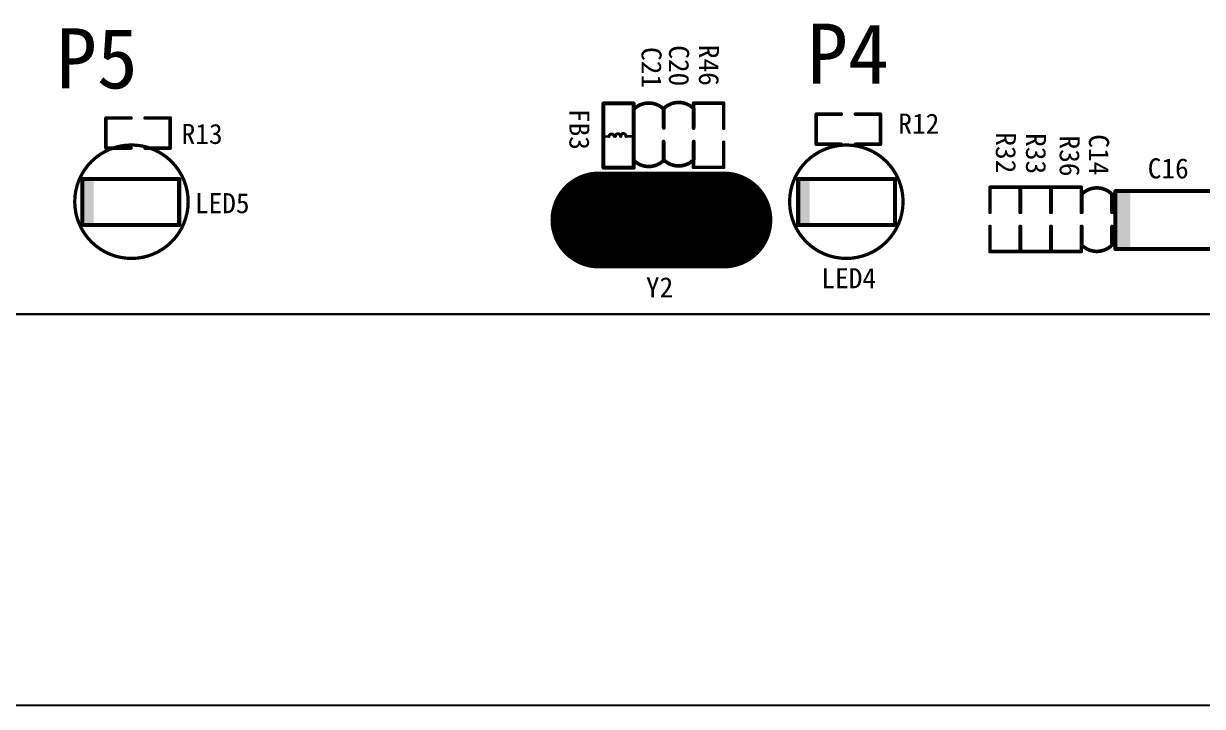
# Model space of a CAD drawing. Extents: x 761 to 1259, y 401 to 597.
# Drawn here: x 946.6 to 1005.3, y 501.5 to 535.5 of the extents above; entities that cross this region are included whole.
import ezdxf

# ---------------------------------------------------------------- set-up
doc = ezdxf.new("R2010")
doc.units = 0
doc.header["$MEASUREMENT"] = 0
doc.layers.get('0').update_dxf_attribs({"linetype": 'CONTINUOUS'})
doc.layers.add('KEEPOUTLAYER', color=6, linetype='CONTINUOUS')
doc.layers.add('TOPOVERLAY', color=7, linetype='CONTINUOUS')
doc.styles.get("Standard").update_dxf_attribs({"font": ''})
doc.styles.get('Standard').set_extended_font_data('SimSun')

# ---------------------------------------------------------------- blocks, each defined once
blk = doc.blocks.new('XTAL_2_31')
at = {"layer": 'TOPOVERLAY', "const_width": 0.254}
for points in [[(-3.073, -2.286, -1), (-3.073, 2.286)], [(3.15, 2.286, -1), (3.15, -2.286)]]:
    blk.add_lwpolyline(points, format="xyb", dxfattribs=at)
at = {"layer": 'TOPOVERLAY'}
for points, const_width in [([(2.896, 0), (-2.845, 0)], 4.826), ([(3.15, 2.286), (-3.073, 2.286)], 0.254), ([(3.15, -2.286), (-3.073, -2.286)], 0.254)]:
    blk.add_lwpolyline(points, dxfattribs=dict(at, const_width=const_width))
for points, const_width in [([(-4.051, 0, 1), (-1.638, 0, 1)], 2.413), ([(-3.137, 2.286, 1), (-3.01, 2.286, 1)], 0.127), ([(-3.137, 2.286, 1), (-3.01, 2.286, 1)], 0.127), ([(1.689, 0, 1), (4.102, 0, 1)], 2.413), ([(3.086, 2.286, 1), (3.213, 2.286, 1)], 0.127), ([(3.086, 2.286, 1), (3.213, 2.286, 1)], 0.127), ([(-3.137, -2.286, 1), (-3.01, -2.286, 1)], 0.127), ([(-3.137, -2.286, 1), (-3.01, -2.286, 1)], 0.127), ([(3.086, -2.286, 1), (3.213, -2.286, 1)], 0.127), ([(3.086, -2.286, 1), (3.213, -2.286, 1)], 0.127)]:
    blk.add_lwpolyline(points, format="xyb", close=True, dxfattribs=dict(at, const_width=const_width))
blk = doc.blocks.new('0603_86')
at = {"layer": 'TOPOVERLAY', "const_width": 0.178}
for points in [[(-0.75, 0.35), (-0.75, 1.6)], [(-0.75, 1.6), (0.75, 1.6)], [(0.75, 0.35), (0.75, 1.6)], [(-0.75, -1.6), (-0.75, -0.35)], [(0.75, -1.6), (0.75, -0.35)], [(-0.75, -1.6), (0.75, -1.6)]]:
    blk.add_lwpolyline(points, dxfattribs=at)
at = {"layer": 'TOPOVERLAY', "const_width": 0.0889}
for points in [[(-0.794, 1.6, 1), (-0.706, 1.6, 1)], [(-0.794, 1.6, 1), (-0.706, 1.6, 1)], [(0.706, 1.6, 1), (0.794, 1.6, 1)], [(0.706, 1.6, 1), (0.794, 1.6, 1)], [(-0.794, 0.35, 1), (-0.706, 0.35, 1)], [(0.706, 0.35, 1), (0.794, 0.35, 1)], [(-0.794, -0.35, 1), (-0.706, -0.35, 1)], [(0.706, -0.35, 1), (0.794, -0.35, 1)], [(-0.794, -1.6, 1), (-0.706, -1.6, 1)], [(-0.794, -1.6, 1), (-0.706, -1.6, 1)], [(0.706, -1.6, 1), (0.794, -1.6, 1)], [(0.706, -1.6, 1), (0.794, -1.6, 1)]]:
    blk.add_lwpolyline(points, format="xyb", close=True, dxfattribs=at)
blk = doc.blocks.new('0603_96')
at = {"layer": 'TOPOVERLAY', "const_width": 0.178}
for points in [[(-0.75, 0.35), (-0.75, 1.6)], [(-0.75, 1.6), (0.75, 1.6)], [(0.75, 0.35), (0.75, 1.6)], [(-0.75, -1.6), (-0.75, -0.35)], [(0.75, -1.6), (0.75, -0.35)], [(-0.75, -1.6), (0.75, -1.6)]]:
    blk.add_lwpolyline(points, dxfattribs=at)
at = {"layer": 'TOPOVERLAY', "const_width": 0.0889}
for points in [[(-0.794, 1.6, 1), (-0.706, 1.6, 1)], [(-0.794, 1.6, 1), (-0.706, 1.6, 1)], [(0.706, 1.6, 1), (0.794, 1.6, 1)], [(0.706, 1.6, 1), (0.794, 1.6, 1)], [(-0.794, 0.35, 1), (-0.706, 0.35, 1)], [(0.706, 0.35, 1), (0.794, 0.35, 1)], [(-0.794, -0.35, 1), (-0.706, -0.35, 1)], [(0.706, -0.35, 1), (0.794, -0.35, 1)], [(-0.794, -1.6, 1), (-0.706, -1.6, 1)], [(-0.794, -1.6, 1), (-0.706, -1.6, 1)], [(0.706, -1.6, 1), (0.794, -1.6, 1)], [(0.706, -1.6, 1), (0.794, -1.6, 1)]]:
    blk.add_lwpolyline(points, format="xyb", close=True, dxfattribs=at)
blk = doc.blocks.new('0603_98')
at = {"layer": 'TOPOVERLAY', "const_width": 0.178}
for points in [[(-0.75, 0.35), (-0.75, 1.6)], [(-0.75, 1.6), (0.75, 1.6)], [(0.75, 0.35), (0.75, 1.6)], [(-0.75, -1.6), (-0.75, -0.35)], [(0.75, -1.6), (0.75, -0.35)], [(-0.75, -1.6), (0.75, -1.6)]]:
    blk.add_lwpolyline(points, dxfattribs=at)
at = {"layer": 'TOPOVERLAY', "const_width": 0.0889}
for points in [[(-0.794, 1.6, 1), (-0.706, 1.6, 1)], [(-0.794, 1.6, 1), (-0.706, 1.6, 1)], [(0.706, 1.6, 1), (0.794, 1.6, 1)], [(0.706, 1.6, 1), (0.794, 1.6, 1)], [(-0.794, 0.35, 1), (-0.706, 0.35, 1)], [(0.706, 0.35, 1), (0.794, 0.35, 1)], [(-0.794, -0.35, 1), (-0.706, -0.35, 1)], [(0.706, -0.35, 1), (0.794, -0.35, 1)], [(-0.794, -1.6, 1), (-0.706, -1.6, 1)], [(-0.794, -1.6, 1), (-0.706, -1.6, 1)], [(0.706, -1.6, 1), (0.794, -1.6, 1)], [(0.706, -1.6, 1), (0.794, -1.6, 1)]]:
    blk.add_lwpolyline(points, format="xyb", close=True, dxfattribs=at)
blk = doc.blocks.new('0603_99')
at = {"layer": 'TOPOVERLAY', "const_width": 0.178}
for points in [[(-0.75, 1.6), (-0.75, 0.35)], [(0.75, 1.6), (-0.75, 1.6)], [(0.75, 1.6), (0.75, 0.35)], [(-0.75, -0.35), (-0.75, -1.6)], [(0.75, -0.35), (0.75, -1.6)], [(0.75, -1.6), (-0.75, -1.6)]]:
    blk.add_lwpolyline(points, dxfattribs=at)
at = {"layer": 'TOPOVERLAY', "const_width": 0.0889}
for points in [[(-0.794, 1.6, 1), (-0.706, 1.6, 1)], [(-0.794, 1.6, 1), (-0.706, 1.6, 1)], [(0.706, 1.6, 1), (0.794, 1.6, 1)], [(0.706, 1.6, 1), (0.794, 1.6, 1)], [(-0.794, 0.35, 1), (-0.706, 0.35, 1)], [(0.706, 0.35, 1), (0.794, 0.35, 1)], [(-0.794, -0.35, 1), (-0.706, -0.35, 1)], [(0.706, -0.35, 1), (0.794, -0.35, 1)], [(-0.794, -1.6, 1), (-0.706, -1.6, 1)], [(-0.794, -1.6, 1), (-0.706, -1.6, 1)], [(0.706, -1.6, 1), (0.794, -1.6, 1)], [(0.706, -1.6, 1), (0.794, -1.6, 1)]]:
    blk.add_lwpolyline(points, format="xyb", close=True, dxfattribs=at)
blk = doc.blocks.new('0603_118')
at = {"layer": 'TOPOVERLAY', "const_width": 0.178}
for points in [[(-0.75, 1.6), (-0.75, 0.35)], [(-0.75, 1.6), (0.75, 1.6)], [(0.75, 1.6), (0.75, 0.35)], [(-0.75, -0.35), (-0.75, -1.6)], [(0.75, -0.35), (0.75, -1.6)], [(-0.75, -1.6), (0.75, -1.6)]]:
    blk.add_lwpolyline(points, dxfattribs=at)
at = {"layer": 'TOPOVERLAY', "const_width": 0.0889}
for points in [[(-0.794, 1.6, 1), (-0.706, 1.6, 1)], [(-0.794, 1.6, 1), (-0.706, 1.6, 1)], [(0.706, 1.6, 1), (0.794, 1.6, 1)], [(0.706, 1.6, 1), (0.794, 1.6, 1)], [(-0.794, 0.35, 1), (-0.706, 0.35, 1)], [(0.706, 0.35, 1), (0.794, 0.35, 1)], [(-0.794, -0.35, 1), (-0.706, -0.35, 1)], [(0.706, -0.35, 1), (0.794, -0.35, 1)], [(-0.794, -1.6, 1), (-0.706, -1.6, 1)], [(-0.794, -1.6, 1), (-0.706, -1.6, 1)], [(0.706, -1.6, 1), (0.794, -1.6, 1)], [(0.706, -1.6, 1), (0.794, -1.6, 1)]]:
    blk.add_lwpolyline(points, format="xyb", close=True, dxfattribs=at)
blk = doc.blocks.new('0603_119')
at = {"layer": 'TOPOVERLAY', "const_width": 0.178}
for points in [[(-0.75, 0.35), (-0.75, 1.6)], [(0.75, 1.6), (-0.75, 1.6)], [(0.75, 0.35), (0.75, 1.6)], [(-0.75, -1.6), (-0.75, -0.35)], [(0.75, -1.6), (0.75, -0.35)], [(0.75, -1.6), (-0.75, -1.6)]]:
    blk.add_lwpolyline(points, dxfattribs=at)
at = {"layer": 'TOPOVERLAY', "const_width": 0.0889}
for points in [[(-0.794, 1.6, 1), (-0.706, 1.6, 1)], [(-0.794, 1.6, 1), (-0.706, 1.6, 1)], [(0.706, 1.6, 1), (0.794, 1.6, 1)], [(0.706, 1.6, 1), (0.794, 1.6, 1)], [(-0.794, 0.35, 1), (-0.706, 0.35, 1)], [(0.706, 0.35, 1), (0.794, 0.35, 1)], [(-0.794, -0.35, 1), (-0.706, -0.35, 1)], [(0.706, -0.35, 1), (0.794, -0.35, 1)], [(-0.794, -1.6, 1), (-0.706, -1.6, 1)], [(-0.794, -1.6, 1), (-0.706, -1.6, 1)], [(0.706, -1.6, 1), (0.794, -1.6, 1)], [(0.706, -1.6, 1), (0.794, -1.6, 1)]]:
    blk.add_lwpolyline(points, format="xyb", close=True, dxfattribs=at)
blk = doc.blocks.new('0805LED_141')
at = {"layer": 'TOPOVERLAY', "const_width": 0.203}
for points in [[(-2.591, 1.149), (-0.686, 1.149)], [(-2.591, -1.137), (-2.591, 1.149)], [(-0.686, 1.149), (0.33, 1.149)], [(0.33, 1.149), (2.235, 1.149)], [(2.235, -1.137), (2.235, 1.149)], [(-2.591, -1.137), (-0.686, -1.137)], [(-0.686, -1.137), (0.33, -1.137)], [(0.33, -1.137), (2.235, -1.137)]]:
    blk.add_lwpolyline(points, dxfattribs=at)
at = {"layer": 'TOPOVERLAY', "const_width": 0.102}
for points in [[(-2.642, 1.149, 1), (-2.54, 1.149, 1)], [(-2.642, 1.149, 1), (-2.54, 1.149, 1)], [(-0.737, 1.149, 1), (-0.635, 1.149, 1)], [(-0.737, 1.149, 1), (-0.635, 1.149, 1)], [(0.279, 1.149, 1), (0.381, 1.149, 1)], [(0.279, 1.149, 1), (0.381, 1.149, 1)], [(2.184, 1.149, 1), (2.286, 1.149, 1)], [(2.184, 1.149, 1), (2.286, 1.149, 1)], [(-2.642, -1.137, 1), (-2.54, -1.137, 1)], [(-2.642, -1.137, 1), (-2.54, -1.137, 1)], [(-0.737, -1.137, 1), (-0.635, -1.137, 1)], [(-0.737, -1.137, 1), (-0.635, -1.137, 1)], [(0.279, -1.137, 1), (0.381, -1.137, 1)], [(0.279, -1.137, 1), (0.381, -1.137, 1)], [(2.184, -1.137, 1), (2.286, -1.137, 1)], [(2.184, -1.137, 1), (2.286, -1.137, 1)]]:
    blk.add_lwpolyline(points, format="xyb", close=True, dxfattribs=at)
at = {"layer": 'TOPOVERLAY'}
blk.add_solid([(-2.575, -1.136), (-2.016, -1.136), (-2.575, 1.15), (-2.016, 1.15)], dxfattribs=at)
blk = doc.blocks.new('0805LED_142')
at = {"layer": 'TOPOVERLAY', "const_width": 0.203}
for points in [[(-2.591, 1.149), (-0.686, 1.149)], [(-2.591, -1.137), (-2.591, 1.149)], [(-0.686, 1.149), (0.33, 1.149)], [(0.33, 1.149), (2.235, 1.149)], [(2.235, -1.137), (2.235, 1.149)], [(-2.591, -1.137), (-0.686, -1.137)], [(-0.686, -1.137), (0.33, -1.137)], [(0.33, -1.137), (2.235, -1.137)]]:
    blk.add_lwpolyline(points, dxfattribs=at)
at = {"layer": 'TOPOVERLAY', "const_width": 0.102}
for points in [[(-2.642, 1.149, 1), (-2.54, 1.149, 1)], [(-2.642, 1.149, 1), (-2.54, 1.149, 1)], [(-0.737, 1.149, 1), (-0.635, 1.149, 1)], [(-0.737, 1.149, 1), (-0.635, 1.149, 1)], [(0.279, 1.149, 1), (0.381, 1.149, 1)], [(0.279, 1.149, 1), (0.381, 1.149, 1)], [(2.184, 1.149, 1), (2.286, 1.149, 1)], [(2.184, 1.149, 1), (2.286, 1.149, 1)], [(-2.642, -1.137, 1), (-2.54, -1.137, 1)], [(-2.642, -1.137, 1), (-2.54, -1.137, 1)], [(-0.737, -1.137, 1), (-0.635, -1.137, 1)], [(-0.737, -1.137, 1), (-0.635, -1.137, 1)], [(0.279, -1.137, 1), (0.381, -1.137, 1)], [(0.279, -1.137, 1), (0.381, -1.137, 1)], [(2.184, -1.137, 1), (2.286, -1.137, 1)], [(2.184, -1.137, 1), (2.286, -1.137, 1)]]:
    blk.add_lwpolyline(points, format="xyb", close=True, dxfattribs=at)
at = {"layer": 'TOPOVERLAY'}
blk.add_solid([(-2.575, -1.135), (-2.017, -1.135), (-2.575, 1.151), (-2.017, 1.151)], dxfattribs=at)
blk = doc.blocks.new('0603L_146')
at = {"layer": 'TOPOVERLAY'}
for points, const_width in [([(-1.613, 0.734), (1.587, 0.734)], 0.2), ([(-1.613, 0.734), (-1.613, -0.766)], 0.2), ([(-0.061, 0.734), (-0.061, 0.459)], 0.12), ([(1.587, 0.734), (1.587, -0.766)], 0.2), ([(-0.051, -0.381), (-0.051, -0.766)], 0.12), ([(-1.613, -0.766), (1.587, -0.766)], 0.2)]:
    blk.add_lwpolyline(points, dxfattribs=dict(at, const_width=const_width))
for points, const_width in [([(-1.663, 0.734, 1), (-1.563, 0.734, 1)], 0.1), ([(-1.663, 0.734, 1), (-1.563, 0.734, 1)], 0.1), ([(-0.091, 0.734, 1), (-0.031, 0.734, 1)], 0.06), ([(1.537, 0.734, 1), (1.637, 0.734, 1)], 0.1), ([(1.537, 0.734, 1), (1.637, 0.734, 1)], 0.1), ([(-0.088, 0.459, 1), (-0.013, 0.459, 1)], 0.075), ([(-0.088, 0.199, 1), (-0.013, 0.199, 1)], 0.075), ([(-0.088, 0.139, 1), (-0.013, 0.139, 1)], 0.075), ([(-0.091, 0.459, 1), (-0.031, 0.459, 1)], 0.06), ([(-0.09, -0.132, 1), (-0.015, -0.132, 1)], 0.075), ([(-0.09, -0.382, 1), (-0.015, -0.382, 1)], 0.075), ([(-0.088, -0.111, 1), (-0.013, -0.111, 1)], 0.075), ([(-0.081, -0.381, 1), (-0.021, -0.381, 1)], 0.06), ([(-1.663, -0.766, 1), (-1.563, -0.766, 1)], 0.1), ([(-1.663, -0.766, 1), (-1.563, -0.766, 1)], 0.1), ([(-0.081, -0.766, 1), (-0.021, -0.766, 1)], 0.06), ([(1.537, -0.766, 1), (1.637, -0.766, 1)], 0.1), ([(1.537, -0.766, 1), (1.637, -0.766, 1)], 0.1)]:
    blk.add_lwpolyline(points, format="xyb", close=True, dxfattribs=dict(at, const_width=const_width))
at = {"layer": 'TOPOVERLAY', "const_width": 0.15}
for points in [[(-0.051, 0.459, -0.895675), (-0.051, 0.199)], [(-0.051, 0.139, -1.026529), (-0.051, -0.111)], [(-0.052, -0.132, -1.13328), (-0.052, -0.382)]]:
    blk.add_lwpolyline(points, format="xyb", dxfattribs=at)
blk = doc.blocks.new('0603C_181')
at = {"layer": 'TOPOVERLAY', "const_width": 0.18}
for points in [[(-0.75, 1.283, -0.414214), (0.75, 1.283)], [(0.75, -1.257, -0.414214), (-0.75, -1.257)]]:
    blk.add_lwpolyline(points, format="xyb", dxfattribs=at)
for points in [[(-0.75, 0.35), (-0.75, 1.283)], [(0.75, 0.35), (0.75, 1.283)], [(-0.75, -1.257), (-0.75, -0.35)], [(0.75, -1.257), (0.75, -0.35)]]:
    blk.add_lwpolyline(points, dxfattribs=at)
at = {"layer": 'TOPOVERLAY', "const_width": 0.09}
for points in [[(-0.795, 1.283, 1), (-0.705, 1.283, 1)], [(-0.795, 1.283, 1), (-0.705, 1.283, 1)], [(0.705, 1.283, 1), (0.795, 1.283, 1)], [(0.705, 1.283, 1), (0.795, 1.283, 1)], [(-0.795, 0.35, 1), (-0.705, 0.35, 1)], [(0.705, 0.35, 1), (0.795, 0.35, 1)], [(-0.795, -0.35, 1), (-0.705, -0.35, 1)], [(0.705, -0.35, 1), (0.795, -0.35, 1)], [(-0.795, -1.257, 1), (-0.705, -1.257, 1)], [(-0.795, -1.257, 1), (-0.705, -1.257, 1)], [(0.705, -1.257, 1), (0.795, -1.257, 1)], [(0.705, -1.257, 1), (0.795, -1.257, 1)]]:
    blk.add_lwpolyline(points, format="xyb", close=True, dxfattribs=at)
blk = doc.blocks.new('0603C_182')
at = {"layer": 'TOPOVERLAY', "const_width": 0.18}
for points in [[(-0.75, 1.283, -0.414214), (0.75, 1.283)], [(0.75, -1.257, -0.414214), (-0.75, -1.257)]]:
    blk.add_lwpolyline(points, format="xyb", dxfattribs=at)
for points in [[(-0.75, 0.35), (-0.75, 1.283)], [(0.75, 0.35), (0.75, 1.283)], [(-0.75, -1.257), (-0.75, -0.35)], [(0.75, -1.257), (0.75, -0.35)]]:
    blk.add_lwpolyline(points, dxfattribs=at)
at = {"layer": 'TOPOVERLAY', "const_width": 0.09}
for points in [[(-0.795, 1.283, 1), (-0.705, 1.283, 1)], [(-0.795, 1.283, 1), (-0.705, 1.283, 1)], [(0.705, 1.283, 1), (0.795, 1.283, 1)], [(0.705, 1.283, 1), (0.795, 1.283, 1)], [(-0.795, 0.35, 1), (-0.705, 0.35, 1)], [(0.705, 0.35, 1), (0.795, 0.35, 1)], [(-0.795, -0.35, 1), (-0.705, -0.35, 1)], [(0.705, -0.35, 1), (0.795, -0.35, 1)], [(-0.795, -1.257, 1), (-0.705, -1.257, 1)], [(-0.795, -1.257, 1), (-0.705, -1.257, 1)], [(0.705, -1.257, 1), (0.795, -1.257, 1)], [(0.705, -1.257, 1), (0.795, -1.257, 1)]]:
    blk.add_lwpolyline(points, format="xyb", close=True, dxfattribs=at)
blk = doc.blocks.new('1005_186')
at = {"layer": 'TOPOVERLAY', "const_width": 0.2}
for points in [[(-2.655, 1.458), (-2.655, -1.428)], [(2.679, 1.458), (-2.655, 1.458)], [(2.679, 1.458), (2.679, -1.428)], [(2.679, -1.428), (-2.655, -1.428)]]:
    blk.add_lwpolyline(points, dxfattribs=at)
at = {"layer": 'TOPOVERLAY', "const_width": 0.1}
for points in [[(-2.705, 1.458, 1), (-2.605, 1.458, 1)], [(-2.705, 1.458, 1), (-2.605, 1.458, 1)], [(2.629, 1.458, 1), (2.729, 1.458, 1)], [(2.629, 1.458, 1), (2.729, 1.458, 1)], [(-2.705, -1.428, 1), (-2.605, -1.428, 1)], [(-2.705, -1.428, 1), (-2.605, -1.428, 1)], [(2.629, -1.428, 1), (2.729, -1.428, 1)], [(2.629, -1.428, 1), (2.729, -1.428, 1)]]:
    blk.add_lwpolyline(points, format="xyb", close=True, dxfattribs=at)
at = {"layer": 'TOPOVERLAY'}
blk.add_solid([(1.93, -1.427), (2.678, -1.427), (1.93, 1.459), (2.678, 1.459)], dxfattribs=at)
blk = doc.blocks.new('0603C_188')
at = {"layer": 'TOPOVERLAY', "const_width": 0.18}
for points in [[(-0.75, 1.283, -0.414214), (0.75, 1.283)], [(0.75, -1.257, -0.414214), (-0.75, -1.257)]]:
    blk.add_lwpolyline(points, format="xyb", dxfattribs=at)
for points in [[(-0.75, 1.283), (-0.75, 0.35)], [(0.75, 1.283), (0.75, 0.35)], [(-0.75, -0.35), (-0.75, -1.257)], [(0.75, -0.35), (0.75, -1.257)]]:
    blk.add_lwpolyline(points, dxfattribs=at)
at = {"layer": 'TOPOVERLAY', "const_width": 0.09}
for points in [[(-0.795, 1.283, 1), (-0.705, 1.283, 1)], [(-0.795, 1.283, 1), (-0.705, 1.283, 1)], [(0.705, 1.283, 1), (0.795, 1.283, 1)], [(0.705, 1.283, 1), (0.795, 1.283, 1)], [(-0.795, 0.35, 1), (-0.705, 0.35, 1)], [(0.705, 0.35, 1), (0.795, 0.35, 1)], [(-0.795, -0.35, 1), (-0.705, -0.35, 1)], [(0.705, -0.35, 1), (0.795, -0.35, 1)], [(-0.795, -1.257, 1), (-0.705, -1.257, 1)], [(-0.795, -1.257, 1), (-0.705, -1.257, 1)], [(0.705, -1.257, 1), (0.795, -1.257, 1)], [(0.705, -1.257, 1), (0.795, -1.257, 1)]]:
    blk.add_lwpolyline(points, format="xyb", close=True, dxfattribs=at)

msp = doc.modelspace()

# ---------------------------------------------------------------- linework, layer by layer
at = {"layer": 'KEEPOUTLAYER'}
for points, const_width in [([(802.266, 521.043), (1137.266, 521.043)], 0.127), ([(1137.209, 501.56), (802.209, 501.56)], 0.1)]:
    msp.add_lwpolyline(points, dxfattribs=dict(at, const_width=const_width))
at = {"layer": 'TOPOVERLAY'}
for points, const_width in [([(954.808, 526.643, 1), (949.124, 526.643, 1)], 0.127), ([(954.772, 526.643, 1), (949.16, 526.643, 1)], 0.127), ([(990.408, 526.643, 1), (984.724, 526.643, 1)], 0.127), ([(990.372, 526.643, 1), (984.76, 526.643, 1)], 0.127), ([(949.092, 526.643, 1), (949.156, 526.643, 1)], 0.0635), ([(949.128, 526.643, 1), (949.192, 526.643, 1)], 0.0635), ([(954.741, 526.643, 1), (954.804, 526.643, 1)], 0.0635), ([(954.777, 526.643, 1), (954.84, 526.643, 1)], 0.0635), ([(984.692, 526.643, 1), (984.756, 526.643, 1)], 0.0635), ([(984.728, 526.643, 1), (984.792, 526.643, 1)], 0.0635), ([(990.341, 526.643, 1), (990.404, 526.643, 1)], 0.0635), ([(990.377, 526.643, 1), (990.44, 526.643, 1)], 0.0635)]:
    msp.add_lwpolyline(points, format="xyb", close=True, dxfattribs=dict(at, const_width=const_width))

# ---------------------------------------------------------------- block references
for name, p, rotation in [('0603L_146', (976.206, 529.948), 90), ('0603_118', (952.296, 530.063), 90), ('0603_119', (987.666, 530.253), 90), ('XTAL_2_31', (978.396, 525.733), 180), ('0603C_188', (1000.042, 525.763), 180), ('1005_186', (1003.646, 525.743), 180)]:
    msp.add_blockref(name, p, dxfattribs=dict(rotation=rotation))
for name, p in [('0603C_181', (977.726, 529.963)), ('0603C_182', (979.216, 529.993)), ('0603_86', (980.706, 529.953)), ('0805LED_141', (952.107, 526.624)), ('0805LED_142', (987.759, 526.624)), ('0603_99', (995.47, 525.763)), ('0603_98', (996.994, 525.763)), ('0603_96', (998.518, 525.763))]:
    msp.add_blockref(name, p)

# ---------------------------------------------------------------- texts
for s, height, rotation, p in [('P4', 3, 360, (985.606, 532.513)), ('P5', 3, 360, (948.206, 532.283)), ('C21', 1, 270, (977.366, 534.343)), ('C20', 1, 270, (978.736, 534.433)), ('R46', 1, 270, (980.226, 534.453)), ('FB3', 1, 270, (973.776, 531.263)), ('R12', 1, 360, (990.156, 530.033)), ('R13', 1, 360, (954.466, 529.519)), ('R32', 1, 270, (995.013, 530.097)), ('R33', 1, 270, (996.513, 530.057)), ('R36', 1, 270, (998.19, 529.937)), ('C14', 1, 270, (999.648, 529.999)), ('C16', 1, 360, (1002.576, 527.803)), ('LED5', 1, 360, (955.127, 526.07)), ('LED4', 1, 360, (986.326, 522.333)), ('Y2', 1, 360, (977.586, 521.883))]:
    msp.add_text(s, height=height, rotation=rotation, dxfattribs=at).set_placement(p)

doc.saveas('drawing.dxf')
